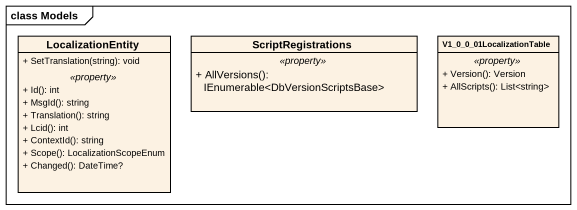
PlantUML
@startuml
mainframe class Models
hide circle
hide empty members
skinparam classAttributeIconSize 0
class LocalizationEntity {
  + SetTranslation(string): void
  .. <<property>> ..
  + Id(): int
  + MsgId(): string
  + Translation(): string
  + Lcid(): int
  + ContextId(): string
  + Scope(): LocalizationScopeEnum
  + Changed(): DateTime?
}
class ScriptRegistrations {
  .. <<property>> ..
  + AllVersions(): IEnumerable<DbVersionScriptsBase>
}
class V1_0_0_01LocalizationTable {
  .. <<property>> ..
  + Version(): Version
  + AllScripts(): List<string>
}
@enduml
